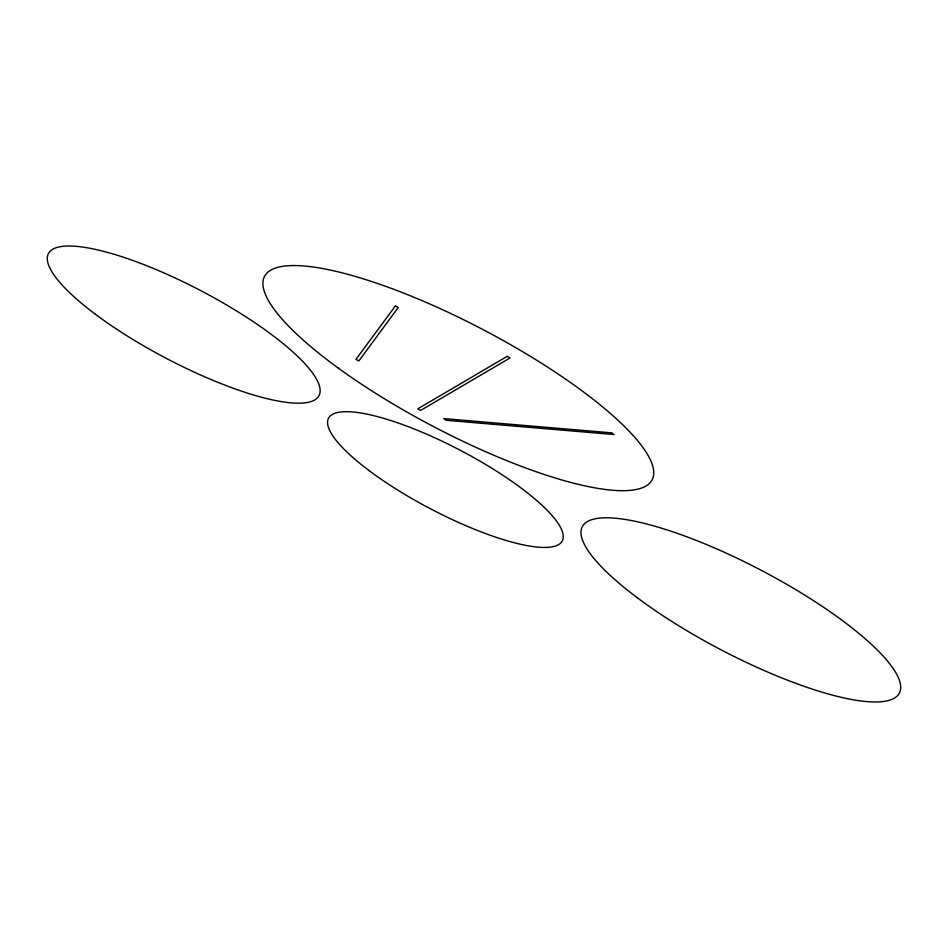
<?xml version="1.0" encoding="UTF-8"?>
<svg xmlns="http://www.w3.org/2000/svg" width="948" height="948" viewBox="0 0 948 948"><rect width="100%" height="100%" fill="white"/><g stroke="black" fill="none" stroke-linecap="round" stroke-linejoin="round"><path stroke-width="1.42" d="M395.352 305.955L355.962 359.363L358.854 360.915L398.243 307.507L395.352 305.955M507.192 356.329L417.831 408.813L420.651 410.437L510.012 357.953L507.192 356.329M611.65 432.857L443.723 418.601L446.034 420.284L613.96 434.54L611.65 432.857M337.808 367.753A218.881 54.439 27.7 0 0 651.821 480.375A218.881 54.439 27.7 0 0 385.315 286.213A218.881 54.439 27.7 0 0 337.808 367.753M369.163 470.658A131.985 32.825 27.7 0 0 561.37 542.292A131.985 32.825 27.7 0 0 405.732 425.723A131.985 32.825 27.7 0 0 369.163 470.658M637.376 597.809A179.042 44.532 27.7 0 0 898.111 694.991A179.042 44.532 27.7 0 0 686.98 536.852A179.042 44.532 27.7 0 0 637.376 597.809M95.464 314.309A152.782 37.991 27.7 0 0 317.947 397.236A152.782 37.991 27.7 0 0 137.804 262.3A152.782 37.991 27.7 0 0 95.464 314.309"/></g></svg>
